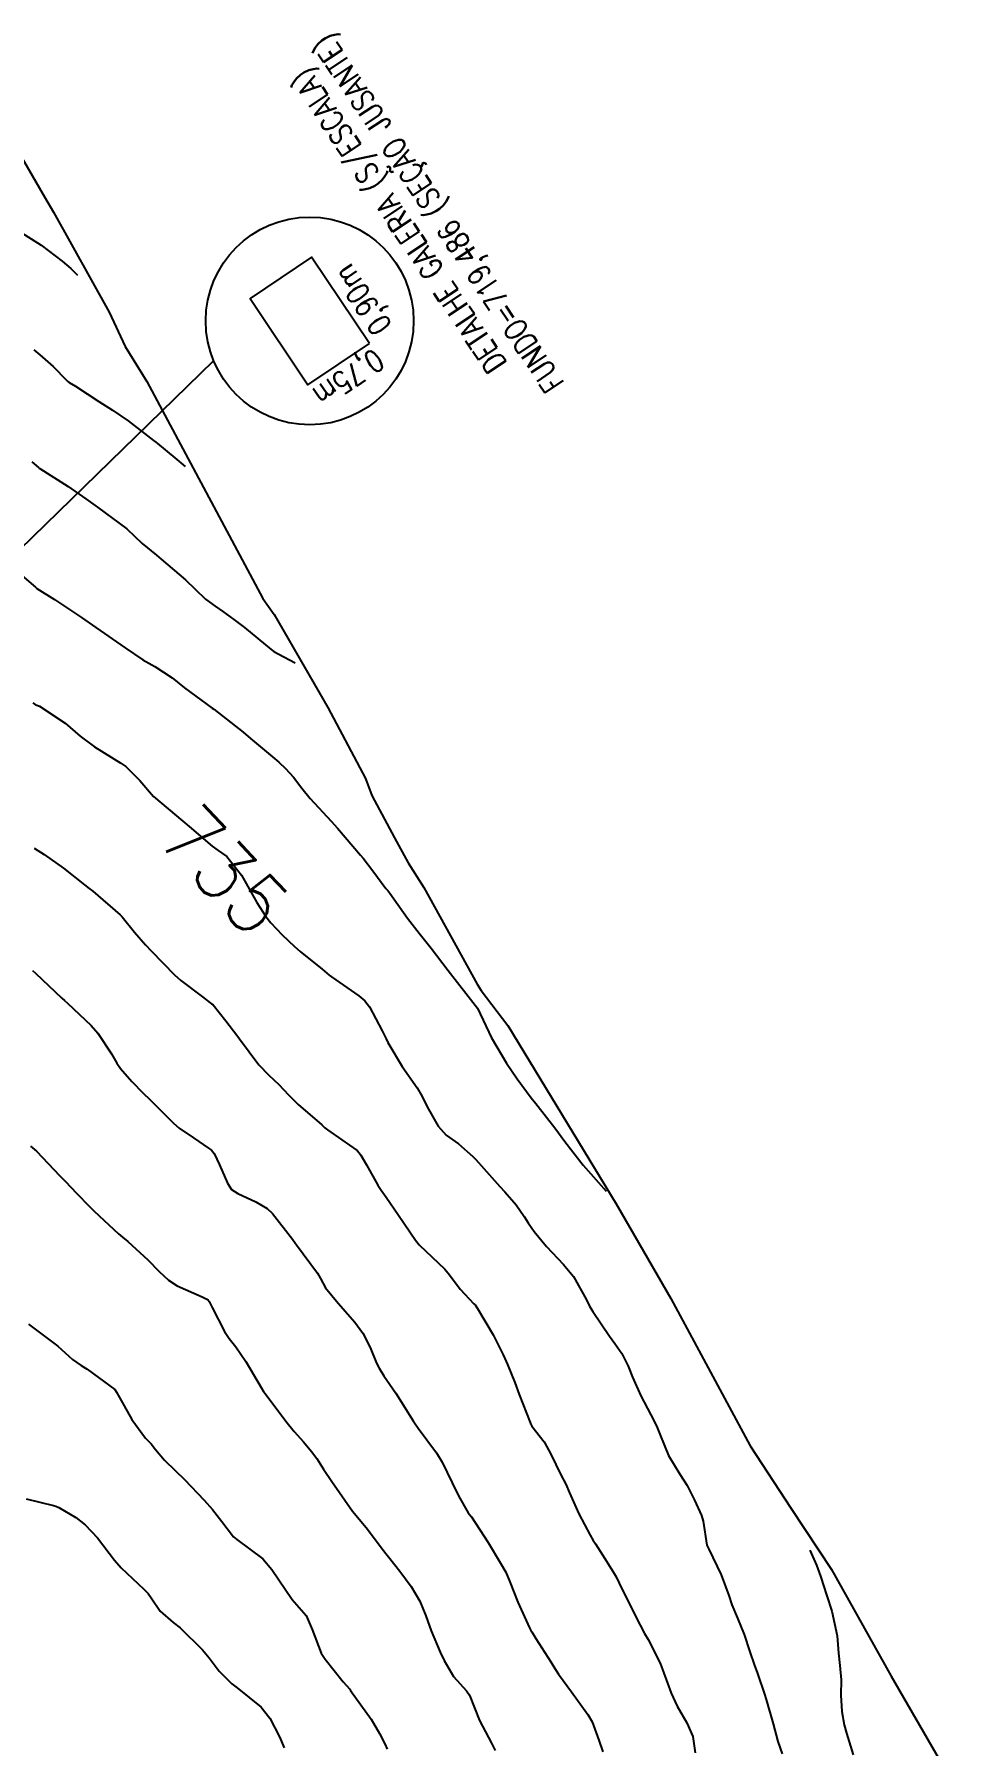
# Model space of a CAD drawing. Header units: metres. Extents: x 298520 to 308411, y 7433745 to 7450750.
# Drawn here: x 302011.5 to 302073, y 7442085 to 7442200.3 of the extents above; entities that cross this region are included whole.
import ezdxf
from ezdxf.enums import TextEntityAlignment as Align

# ---------------------------------------------------------------- set-up
doc = ezdxf.new("R2010")
doc.units = ezdxf.units.M
doc.header["$LTSCALE"] = 10
doc.linetypes.add('CONTINUO', pattern=[0])
for name, color, linetype in [('Area', 45, 'Continuous'), ('Cotas', 45, 'Continuous'), ('Curvas de Nivel 1m', 11, 'Continuous'), ('Curvas de Nivel 5m', 15, 'Continuous'), ('TEXTO', 45, 'Continuous')]:
    doc.layers.add(name, color=color, linetype=linetype)
doc.styles.add('ROMANS', font='romans', dxfattribs={"height": 0.2})
doc.styles.add('Style-STANDARD', font='STANDARD.shx')

msp = doc.modelspace()

# ---------------------------------------------------------------- linework, layer by layer
at = {"layer": 'Area'}
msp.add_polyline3d([(302007.38, 7442197.61, 730.22), (302012.16, 7442189.36, 731.18), (302012.77, 7442188.33, 731.32), (302016.52, 7442181.59, 731.84), (302017.6, 7442179.27, 731.95), (302019.05, 7442176.92, 732.19), (302026.86, 7442162.3, 733.45), (302027.63, 7442161.21, 733.44), (302031.24, 7442154.95, 733.83), (302033.77, 7442150.16, 734.01), (302034.21, 7442149.01, 734.17), (302035.72, 7442146.16, 734.43), (302036.65, 7442144.48, 734.7), (302037.7, 7442142.82, 734.61), (302041.3, 7442136.31, 734.58), (302041.57, 7442135.88, 734.53), (302043.37, 7442133.51, 734.57), (302050.67, 7442121.5, 734.96), (302054.35, 7442115.13, 734.99), (302059.69, 7442105.19, 734.88), (302062.44, 7442100.98, 734.73), (302065.16, 7442096.85, 734.54), (302069.17, 7442089.68, 734.06), (302072.99, 7442083.07, 734.22)], dxfattribs=at)
at = {"layer": 'Curvas de Nivel 1m', "flags": 128}
for points, elevation in [([(302010.41, 7442187.07), (302011.93, 7442186.11), (302013.35, 7442185.03), (302013.92, 7442184.54), (302014.37, 7442184.09)], 731), ([(302011.44, 7442179.05), (302011.84, 7442178.72), (302012.73, 7442177.93), (302013.63, 7442177.02), (302013.73, 7442176.92), (302013.82, 7442176.85), (302014.24, 7442176.6), (302015.81, 7442175.58), (302016.74, 7442174.99), (302017.79, 7442174.28), (302019.5, 7442172.95), (302019.65, 7442172.83), (302019.77, 7442172.74), (302020.93, 7442171.77), (302021.62, 7442171.2)], 732), ([(302011.3, 7442171.51), (302011.75, 7442171.12), (302011.79, 7442171.09), (302011.85, 7442171.05), (302013.74, 7442169.84), (302014.95, 7442169.01), (302015.72, 7442168.45), (302017.7, 7442166.98), (302018.73, 7442166), (302019.69, 7442165.21), (302020.02, 7442164.95), (302021.66, 7442163.55), (302022.3, 7442162.92), (302022.99, 7442162.26), (302023.64, 7442161.78), (302024.17, 7442161.43), (302024.91, 7442160.89), (302025.62, 7442160.35), (302027.43, 7442158.86), (302027.6, 7442158.73), (302027.89, 7442158.56), (302029.04, 7442157.95)], 733), ([(302009.68, 7442164.65), (302011.56, 7442163.05), (302011.65, 7442162.98), (302012.83, 7442162.22), (302013.64, 7442161.68), (302014.65, 7442161.01), (302015.62, 7442160.35), (302017.6, 7442158.98), (302018.79, 7442158.16), (302019.59, 7442157.72), (302020.76, 7442156.94), (302021.58, 7442156.28), (302023.44, 7442154.91), (302023.56, 7442154.83), (302023.87, 7442154.6), (302025.54, 7442153.28), (302026.04, 7442152.87), (302027.52, 7442151.62), (302027.93, 7442151.26), (302028.38, 7442150.85), (302028.93, 7442150.26), (302029.49, 7442149.51), (302030.05, 7442148.82), (302031.47, 7442147.3), (302031.9, 7442146.81), (302033.45, 7442145.01), (302033.63, 7442144.79), (302034.26, 7442143.94), (302035.15, 7442142.76), (302035.27, 7442142.62), (302035.41, 7442142.44), (302036.61, 7442140.75), (302037.38, 7442139.75), (302038.21, 7442138.73), (302039.35, 7442137.23), (302041.32, 7442134.69), (302042.27, 7442132.68), (302043.28, 7442130.98), (302044, 7442129.92), (302044.94, 7442128.64), (302045.25, 7442128.26), (302046.53, 7442126.63), (302047.21, 7442125.71), (302048.44, 7442124.1), (302049.99, 7442122.35)], 734), ([(302011.45, 7442145.47), (302012.13, 7442145.04), (302013.43, 7442144.13), (302014.84, 7442143.01), (302015.17, 7442142.76), (302015.41, 7442142.57), (302017.26, 7442140.98), (302017.39, 7442140.84), (302018.22, 7442139.81), (302018.95, 7442138.96), (302019.37, 7442138.52), (302020.92, 7442136.93), (302021.34, 7442136.55), (302022.79, 7442135.45), (302023.32, 7442135.05), (302023.41, 7442134.99), (302023.51, 7442134.91), (302024.36, 7442133.84), (302025.1, 7442132.88), (302025.18, 7442132.77), (302025.29, 7442132.62), (302026.6, 7442130.87), (302027.27, 7442130.18), (302027.95, 7442129.54), (302028.58, 7442128.84), (302029.24, 7442128.2), (302030.84, 7442126.82), (302031.04, 7442126.63), (302031.22, 7442126.48), (302032.19, 7442125.82), (302033.21, 7442125.1), (302033.36, 7442124.94), (302033.46, 7442124.79), (302033.85, 7442124.13), (302034.6, 7442122.77), (302034.83, 7442122.42), (302035.16, 7442121.96), (302036.01, 7442120.75), (302037.14, 7442119.06), (302037.4, 7442118.74), (302039.11, 7442117.09), (302039.43, 7442116.72), (302040.15, 7442115.76), (302041.08, 7442114.77), (302041.16, 7442114.69), (302041.31, 7442114.46), (302042.38, 7442112.68), (302043.04, 7442111.33), (302043.24, 7442110.87), (302043.33, 7442110.67), (302043.83, 7442109.47), (302044.12, 7442108.65), (302044.86, 7442106.76), (302044.91, 7442106.64), (302044.94, 7442106.6), (302044.98, 7442106.53), (302045.81, 7442105.47), (302046.25, 7442104.63), (302046.94, 7442103.25), (302047.26, 7442102.62), (302047.52, 7442102.02), (302048.15, 7442100.61), (302048.9, 7442099.17), (302049.12, 7442098.82), (302049.26, 7442098.59), (302049.89, 7442097.6), (302050.53, 7442096.58), (302050.65, 7442096.36), (302050.86, 7442095.93), (302051.53, 7442094.56), (302052.28, 7442093.1), (302052.57, 7442092.55), (302052.81, 7442092.14), (302053.62, 7442090.54), (302054.12, 7442089.2), (302054.36, 7442088.53), (302054.76, 7442087.64), (302055.42, 7442086.52), (302055.82, 7442085.6), (302055.99, 7442084.51)], 736), ([(302011.35, 7442137.23), (302011.55, 7442137.05), (302013.33, 7442135.37), (302013.5, 7442135.21), (302013.71, 7442135.02), (302015.3, 7442133.53), (302015.75, 7442133), (302016.66, 7442131.6), (302017.03, 7442130.98), (302017.27, 7442130.63), (302018.03, 7442129.74), (302018.8, 7442128.96), (302019.25, 7442128.54), (302020.84, 7442126.93), (302021.22, 7442126.6), (302022.19, 7442125.94), (302023.21, 7442125.25), (302023.4, 7442125.11), (302023.59, 7442124.9), (302023.95, 7442124.14), (302024.48, 7442122.89), (302024.75, 7442122.47), (302025.17, 7442122.21), (302026.38, 7442121.64), (302027.16, 7442121.19), (302027.52, 7442120.86), (302028.85, 7442119.13), (302029.07, 7442118.84), (302029.13, 7442118.75), (302030.54, 7442116.82), (302030.75, 7442116.46), (302031.09, 7442115.85), (302031.93, 7442114.8), (302033.06, 7442113.53), (302033.59, 7442112.78), (302034.08, 7442111.81), (302034.52, 7442110.77), (302034.69, 7442110.42), (302035.02, 7442109.91), (302035.82, 7442108.75), (302036.99, 7442106.88), (302037.08, 7442106.74), (302037.33, 7442106.39), (302038.56, 7442104.72), (302038.95, 7442104.09), (302039.61, 7442102.71), (302040.05, 7442101.83), (302040.7, 7442100.69), (302040.79, 7442100.57), (302040.91, 7442100.42), (302042.04, 7442098.68), (302042.87, 7442097.29), (302043.22, 7442096.67), (302043.5, 7442096.02), (302044.04, 7442094.66), (302044.83, 7442092.93), (302044.92, 7442092.74), (302044.98, 7442092.65), (302045.24, 7442092.22), (302046.27, 7442090.63), (302046.46, 7442090.3), (302046.78, 7442089.81), (302047.64, 7442088.61), (302048.75, 7442087.09), (302049.05, 7442086.6), (302049.5, 7442085.36), (302049.75, 7442084.58)], 737), ([(302011.21, 7442125.39), (302011.61, 7442125.05), (302013.18, 7442123.4), (302013.54, 7442123.02), (302014.34, 7442122.19), (302015.16, 7442121.34), (302015.5, 7442121), (302017.14, 7442119.49), (302017.42, 7442119.26), (302017.78, 7442118.97), (302019.11, 7442117.73), (302019.87, 7442116.94), (302020.5, 7442116.35), (302021.09, 7442115.98), (302022.77, 7442115.23), (302023.08, 7442115.08), (302023.18, 7442115), (302023.24, 7442114.91), (302023.46, 7442114.52), (302024.27, 7442112.89), (302024.59, 7442112.43), (302025.04, 7442111.86), (302025.71, 7442110.87), (302026.76, 7442109.12), (302026.91, 7442108.86), (302027.01, 7442108.72), (302028.42, 7442106.85), (302028.98, 7442106.16), (302029.6, 7442105.46), (302030.15, 7442104.82), (302030.49, 7442104.34), (302030.95, 7442103.63), (302031.52, 7442102.8), (302032.91, 7442100.79), (302033.82, 7442099.7), (302034.51, 7442098.77), (302034.89, 7442098.26), (302036.08, 7442096.75), (302036.85, 7442095.72), (302037.43, 7442094.73), (302037.83, 7442093.73), (302038.19, 7442092.73), (302038.8, 7442091.3), (302039.07, 7442090.72), (302039.71, 7442089.64), (302040.57, 7442088.69), (302040.77, 7442088.39), (302041.45, 7442086.68), (302042.26, 7442085.15), (302042.52, 7442084.67)], 738), ([(302011.07, 7442113.4), (302011.53, 7442113.05), (302013.05, 7442111.9), (302014.05, 7442111.01), (302014.62, 7442110.6), (302015.03, 7442110.35), (302016.89, 7442108.98), (302017.01, 7442108.82), (302018.03, 7442106.97), (302018.97, 7442105.72), (302019.34, 7442105.33), (302019.63, 7442104.95), (302020.23, 7442104.22), (302020.95, 7442103.54), (302021.59, 7442102.92), (302022.92, 7442101.53), (302023.48, 7442100.9), (302024.11, 7442100.09), (302024.89, 7442099.07), (302025.11, 7442098.88), (302026.87, 7442097.58), (302027.46, 7442096.85), (302028.84, 7442094.84), (302029.77, 7442093.77), (302030.18, 7442092.82), (302030.8, 7442091.23), (302031.06, 7442090.81), (302032.28, 7442089.3), (302032.71, 7442088.79), (302032.77, 7442088.71), (302034.16, 7442086.78), (302034.73, 7442085.81), (302035.08, 7442085.12), (302035.24, 7442084.76)], 739), ([(302063.71, 7442098.17), (302064.15, 7442097.15), (302064.41, 7442096.41), (302064.85, 7442095.09), (302065.19, 7442094.06), (302065.54, 7442092.4), (302065.63, 7442091.23), (302065.73, 7442090.4), (302065.82, 7442089.43), (302065.79, 7442088.39), (302065.85, 7442087.3), (302066.01, 7442086.39), (302066.17, 7442085.82), (302066.63, 7442084.38)], 734)]:
    msp.add_lwpolyline(points, dxfattribs=dict(at, elevation=elevation))
at = {"layer": 'Curvas de Nivel 5m', "flags": 128}
for points, elevation in [([(302011.36, 7442155.26), (302011.56, 7442155.14), (302011.63, 7442155.11), (302011.81, 7442155.05), (302013.55, 7442153.9), (302014.57, 7442153.01), (302015.53, 7442152.29), (302017.3, 7442151.19), (302017.51, 7442151.07), (302017.57, 7442151.03), (302017.63, 7442150.98), (302018.58, 7442150.04), (302019.49, 7442148.95), (302021.47, 7442147.28), (302021.89, 7442146.93), (302023.45, 7442145.6), (302023.85, 7442145.31), (302024.43, 7442144.9), (302025.42, 7442143.66), (302025.86, 7442142.88), (302026.46, 7442141.81), (302027.07, 7442140.86), (302027.39, 7442140.44), (302028.16, 7442139.63), (302028.99, 7442138.84), (302029.37, 7442138.51), (302030.85, 7442137.32), (302031.34, 7442136.92), (302031.49, 7442136.81), (302033.33, 7442135.53), (302033.73, 7442135.19), (302034.04, 7442134.78), (302034.9, 7442133.17), (302035.09, 7442132.76), (302035.16, 7442132.63), (302035.29, 7442132.37), (302036.25, 7442130.75), (302037.26, 7442129.33), (302037.6, 7442128.74), (302037.93, 7442128.05), (302038.66, 7442126.73), (302039.22, 7442126.13), (302040.05, 7442125.54), (302041.01, 7442124.69), (302041.2, 7442124.48), (302042.83, 7442122.67), (302043.17, 7442122.31), (302043.93, 7442121.43), (302044.47, 7442120.65), (302044.73, 7442120.23), (302045.14, 7442119.63), (302045.97, 7442118.63), (302047.11, 7442117.42), (302047.78, 7442116.61), (302048.66, 7442115.03), (302048.87, 7442114.6), (302049.08, 7442114.25), (302050.22, 7442112.58), (302050.57, 7442112.1), (302051.04, 7442111.41), (302051.47, 7442110.57), (302051.77, 7442109.82), (302052.32, 7442108.56), (302052.99, 7442107.29), (302053.38, 7442106.55), (302053.65, 7442105.87), (302054.18, 7442104.54), (302054.94, 7442103.29), (302055.44, 7442102.52), (302055.94, 7442101.53), (302056.4, 7442100.51), (302056.52, 7442100.12), (302056.77, 7442098.5), (302056.8, 7442098.41), (302056.89, 7442098.22), (302057.74, 7442096.49), (302058.24, 7442095.1), (302058.46, 7442094.48), (302058.83, 7442093.59), (302059.27, 7442092.47), (302059.66, 7442091.32), (302059.96, 7442090.46), (302060.18, 7442089.85), (302060.65, 7442088.45), (302060.77, 7442088.09), (302061.23, 7442086.45), (302061.55, 7442085.27), (302061.85, 7442084.44)], 735), ([(302010.92, 7442101.62), (302012.77, 7442101.18), (302012.91, 7442101.13), (302013.13, 7442101.03), (302014.26, 7442100.36), (302014.9, 7442099.88), (302015.73, 7442098.99), (302016.87, 7442097.49), (302017.33, 7442096.98), (302018.85, 7442095.53), (302019.14, 7442095.25), (302019.35, 7442094.95), (302019.95, 7442094.06), (302020.83, 7442093.29), (302021.29, 7442092.93), (302022.8, 7442091.45), (302023.24, 7442090.9), (302023.91, 7442090.02), (302024.78, 7442089.16), (302025.13, 7442088.88), (302026.75, 7442087.59), (302027.34, 7442086.85), (302027.98, 7442085.59), (302028.3, 7442084.84)], 740)]:
    msp.add_lwpolyline(points, dxfattribs=dict(at, elevation=elevation))
at = {"layer": 'TEXTO', "linetype": 'CONTINUO'}
msp.add_polyline3d([(302034.04, 7442179.48, 0), (302030.15, 7442185.3, 0), (302026, 7442182.52, 0), (302029.89, 7442176.7, 0), (302034.04, 7442179.48, 0)], close=True, dxfattribs=at)
msp.add_polyline3d([(301875.71, 7442034.23, 0), (302023.55, 7442178.32, 0)], dxfattribs=at)
msp.add_circle((302030.02, 7442181), 7, dxfattribs=at)

# ---------------------------------------------------------------- texts
at = {"layer": 'Cotas', "style": 'Style-STANDARD'}
msp.add_text('735', height=4, rotation=313.4028, dxfattribs=at).set_placement((302024.28, 7442143.98, 735), align=Align.MIDDLE_CENTER)
at = {"layer": 'TEXTO', "style": 'ROMANS', "width": 0.8}
for s, rotation, p in [('FUNDO=719,486 (SEÇÃO JUSANTE)', 123.7682, (302047.21, 7442176.82)), ('DETALHE GALERIA (S/ESCALA)', 123.7682, (302043.34, 7442178.14)), ('0,90m', 123.7682, (302035.6, 7442180.71)), ('0,75m', 213.7682, (302034.36, 7442179.2))]:
    msp.add_text(s, height=1.5, rotation=rotation, dxfattribs=at).set_placement(p)

doc.saveas('drawing.dxf')
